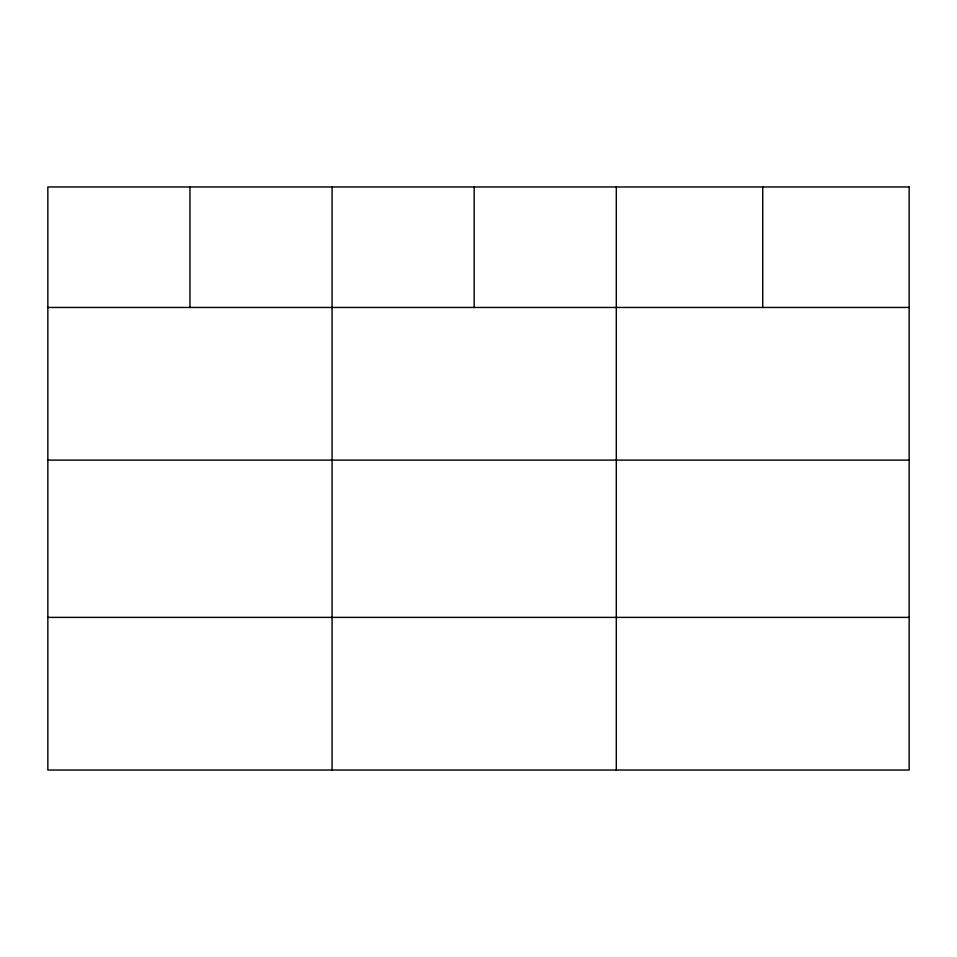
<?xml version="1.0" encoding="UTF-8"?>
<svg xmlns="http://www.w3.org/2000/svg" width="957" height="957" viewBox="0 0 957 957"><rect width="100%" height="100%" fill="white"/><g stroke="black" fill="none" stroke-linecap="round" stroke-linejoin="round"><path stroke-width="1.44" d="M47.85 307.46L909.15 307.46M47.85 460.114L909.15 460.114M47.85 617.385L909.15 617.385M762.729 186.962L762.729 307.46M616.308 186.962L616.308 770.038M474.193 186.962L474.193 307.46M332.079 186.962L332.079 770.038M189.965 186.962L189.965 307.46M909.15 186.962L47.85 186.962L47.85 770.038L909.15 770.038L909.15 186.962"/></g></svg>
